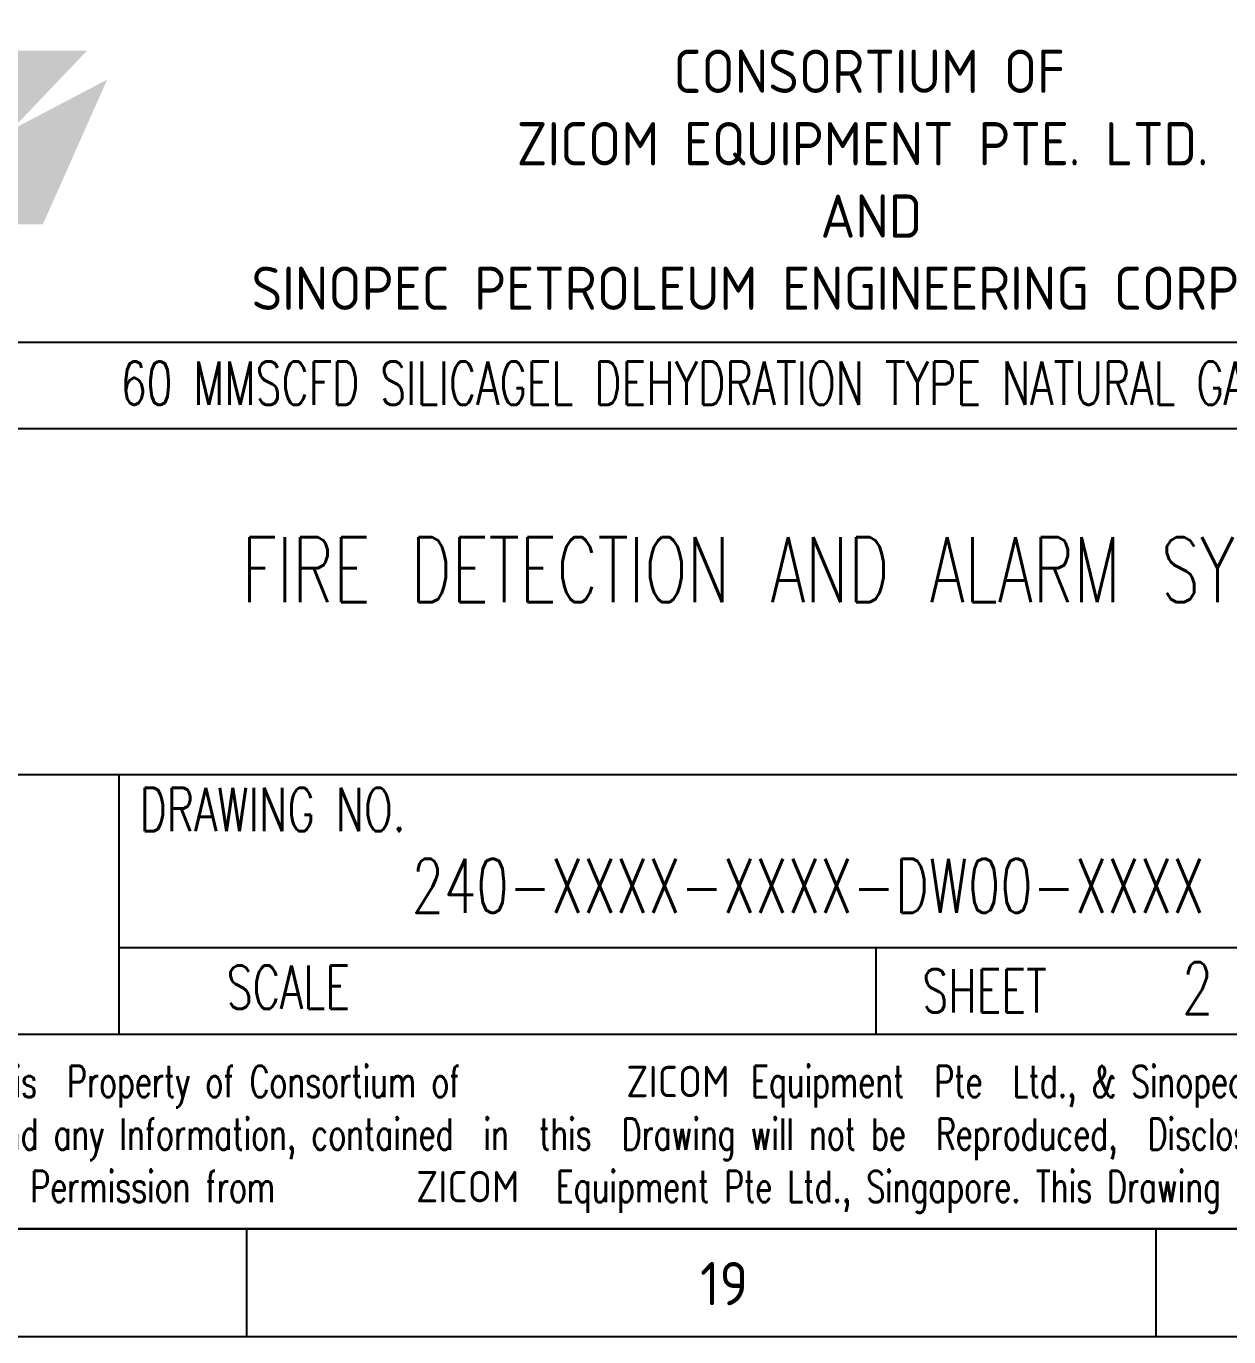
# Model space of a CAD drawing. Header units: inches. Extents: x 985 to 11353, y 526 to 2181.
# Drawn here: x 7622.6 to 7726.9, y 1067.5 to 1181.1 of the extents above; entities that cross this region are included whole.
import ezdxf

# ---------------------------------------------------------------- set-up
doc = ezdxf.new("R2010")
doc.units = ezdxf.units.IN
doc.header["$MEASUREMENT"] = 0
doc.layers.add('CABLE ROUTE FOR TOTAL PLANE-EMBED 2_DWG$0$SILICAGEL BORDER', color=7, linetype='Continuous')
doc.styles.add('HZTXT', font='simplex.shx', dxfattribs={"width": 0.7})
doc.styles.add('ROMANS', font='txt.shx', dxfattribs={"width": 0.85})
doc.styles.get("Standard").update_dxf_attribs({"font": 'isocp3.shx'})

# ---------------------------------------------------------------- blocks, each defined once
blk = doc.blocks.new('240A1')
at = {"lineweight": -3, "true_color": 0xff3333}
blk.add_hatch(color=20, dxfattribs=at).paths.add_polyline_path([(1046025.429, 286304.48), (1046022.458, 286297.79), (1046014.538, 286297.79), (1046018.323, 286301.746), (1046013.664, 286299.07), (1046016.459, 286305.818), (1046024.497, 286305.818), (1046021.002, 286302.153)])
at = {"lineweight": -3}
for p, q in [((1046010.968, 286292.347), (1046110.968, 286292.347)), ((1046010.968, 286288.347), (1046110.968, 286288.347)), ((1046010.968, 286272.347), (1046110.968, 286272.347)), ((1046025.968, 286272.347), (1046025.968, 286260.347)), ((1046025.968, 286264.347), (1046095.968, 286264.347)), ((1046060.968, 286264.347), (1046060.968, 286260.347)), ((1046010.968, 286260.347), (1046110.968, 286260.347)), ((1046010.968, 286260.347), (1046110.968, 286260.347)), ((1046010.968, 286251.347), (1046110.968, 286251.347))]:
    blk.add_line(p, q, dxfattribs=at)
at = {"color": 0, "lineweight": -3}
for p, q in [((1046031.868, 286251.347), (1046031.868, 286246.347)), ((1046073.918, 286251.347), (1046073.918, 286246.347))]:
    blk.add_line(p, q, dxfattribs=at)
at = {"color": 5, "lineweight": -3}
blk.add_lwpolyline([(1045274.968, 286840.347), (1046115.968, 286840.347), (1046115.968, 286246.347), (1045274.968, 286246.347)], close=True, dxfattribs=at)
at = {"color": 0, "lineweight": -3}
blk.add_lwpolyline([(1045279.968, 286835.347), (1046110.968, 286835.347), (1046110.968, 286251.347), (1045279.968, 286251.347)], close=True, dxfattribs=at)
at = {"color": 7, "lineweight": -3}
for s, p in [('CONSORTIUM OF', (1046051.615, 286303.864)), ('ZICOM EQUIPMENT PTE. LTD.', (1046044.368, 286300.517)), ('AND', (1046058.411, 286297.17)), ('SINOPEC PETROLEUM ENGINEERING CORPORATION', (1046032.108, 286293.833))]:
    blk.add_text(s, height=2, dxfattribs=at).set_placement(p)
at = {"lineweight": -3, "style": 'HZTXT', "width": 0.7}
for s, height, p in [('60 MMSCFD SILICAGEL DEHYDRATION TYPE NATURAL GAS PROCESS PLANT', 2, (1046026.053, 286289.446)), (' DRAWING NO.', 2, (1046025.968, 286269.729)), ('SCALE', 2, (1046030.958, 286261.511)), ('SHEET', 2, (1046063.119, 286261.347)), ('This  Drawing is  Property of Consortium of ', 1.45, (1046011.142, 286257.429)), (' Equipment  Pte  Ltd., & Sinopec Petroleum Engineering', 1.45, (1046054.508, 286257.429)), ('Corporation and any Information, contained  in  this  Drawing will not be  Reproduced,  Disclosed to others without', 1.45, (1046011.21, 286254.999)), ('Explicit Written Permission from ', 1.45, (1046011.142, 286252.568)), ('  Equipment Pte Ltd., Singapore. This Drawing is Subject to Change.', 1.45, (1046044.789, 286252.568))]:
    blk.add_text(s, height=height, dxfattribs=at).set_placement(p)
at = {"color": 5, "lineweight": -3}
for p in [(1046049.433, 286257.429), (1046039.714, 286252.568)]:
    blk.add_text('ZICOM', height=1.45, dxfattribs=at).set_placement(p)
at = {"lineweight": -3, "insert": (1046052.847, 286249.808), "char_height": 2, "attachment_point": 1}
blk.add_mtext_dynamic_manual_height_columns('19', width=2, gutter_width=1, heights=[0], dxfattribs=at)

msp = doc.modelspace()

# ---------------------------------------------------------------- block references
at = {"layer": 'CABLE ROUTE FOR TOTAL PLANE-EMBED 2_DWG$0$SILICAGEL BORDER', "color": 7, "xscale": 1.875, "yscale": 1.875, "zscale": 1.875}
msp.add_blockref('240A1', (-1953668.07, -535644.44), dxfattribs=at)

# ---------------------------------------------------------------- texts
at = {"lineweight": -3, "width": 0.7}
for s, height, style, p in [('FIRE DETECTION AND ALARM SYSTEM', 5.625, 'ROMANS', (7641.29, 1131.16)), ('240-XXXX-XXXX-DW00-XXXX', 4.6875, 'ROMANS', (7656, 1104.23)), ('2', 4.5, 'HZTXT', (7722.79, 1095.44))]:
    msp.add_text(s, height=height, dxfattribs=dict(at, style=style)).set_placement(p)

doc.saveas('drawing.dxf')
